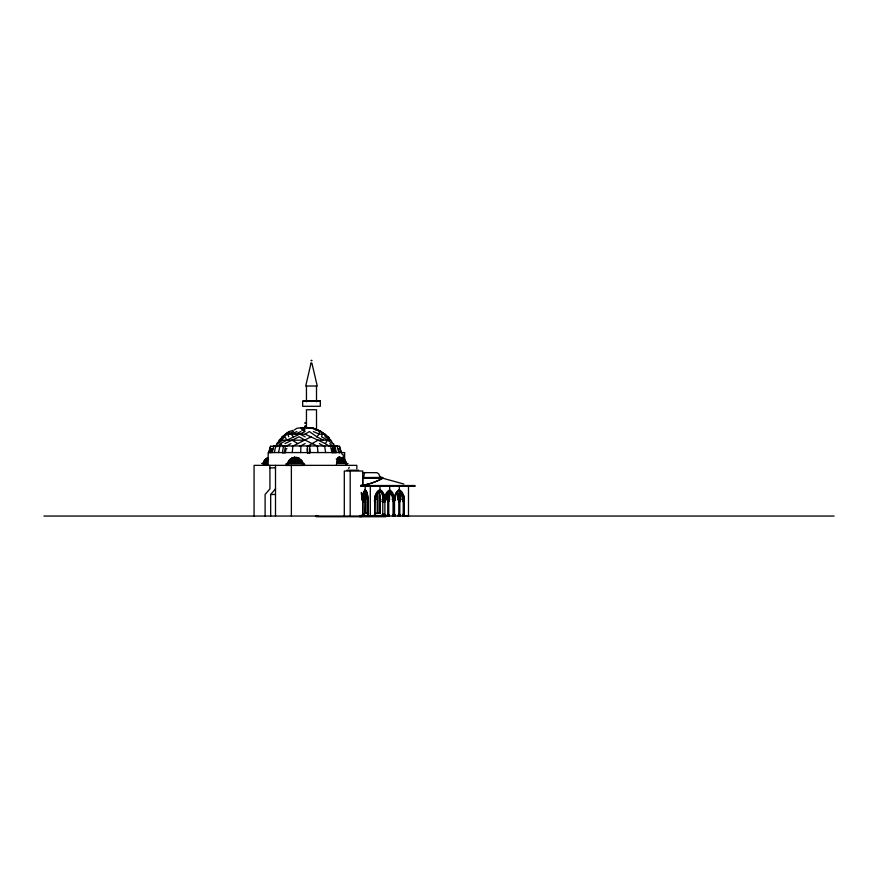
<?xml version="1.0" encoding="UTF-8"?>
<svg xmlns="http://www.w3.org/2000/svg" width="878" height="878" viewBox="0 0 878 878"><rect width="100%" height="100%" fill="white"/><g stroke="black" fill="none" stroke-linecap="round" stroke-linejoin="round"><path stroke-width="1.32" d="M316.563 515.529L316.563 516.725L385.727 516.725L385.727 515.54L374.763 515.54M359.782 516.714L359.782 515.529M360.715 516.714L360.715 515.529L368.332 515.529M361.637 516.714L361.637 515.529M362.702 515.529L362.702 497.113M362.724 486.324L362.724 477.522L382.797 477.533L362.735 477.698M365.226 513.301L365.237 496.158L366.269 492.042M366.971 513.301L366.971 496.235A7.145 6.267 90 0 1 367.465 493.699M370.9 486.324L370.9 485.534M377.222 513.301L377.222 496.246A7.145 6.267 90 0 0 376.739 493.699L376.399 492.909M378.012 513.301L378.023 496.246A7.145 6.267 90 0 0 377.529 493.699L377.189 492.909M380.02 513.301L380.02 496.158L378.462 491.109M382.797 515.54L382.797 494.292M344.275 460.445L344.297 459.589L341.586 458.283M305.445 423.262L305.687 422.395L305.314 422.966M300.682 452.565L300.924 445.947M311.822 360.386L311.449 360.606A1.416 1.185 -90 0 1 310.966 360.529L311.745 360.419M374.719 499.077L374.401 501.239L375.51 499.461L374.719 499.077L374.708 514.815M319.373 431.559L319.164 434.171L316.749 436.783L309.385 431.559L305.127 434.171L287.951 434.171L282.683 436.783L279.281 440.185L278.194 442.457M394.233 499.593L394.079 501.371L394.88 499.593M293.395 463.299L298.685 460.467L299.563 459.611L299.014 458.305L301.692 460.467L302.723 462.3L302.328 463.299M292.242 452.565L292.901 445.947M363.382 501.371L363.558 499.593L364.589 499.428L363.58 499.725M399.413 501.371L399.6 499.593L400.62 499.428L398.03 499.571M404.176 515.88L404.165 499.077L402.486 499.582L402.431 498.978A9.987 8.703 -90 0 0 401.85 495.214L400.719 492.986A7.386 6.431 -90 0 0 398.447 490.967A7.386 6.409 -90 0 0 397.24 491.823M394.024 499.593L393.827 501.371L393.805 499.593M346.481 464.341L346.612 463.277M336.351 465.406L336.603 463.54L348.05 463.54M287.38 464.363L288.994 460.467L295.447 460.467L301.066 463.299L302.723 462.3M288.456 464.363L287.929 462.3L295.447 462.3L297.499 463.299L301.044 460.467M285.372 446.265L284.373 452.883L282.431 452.883L283.44 446.265L287.293 446.265M285.372 452.883L285.998 448.746L286.952 448.746M288.182 462.3L289.641 459.611L289.29 461.312M263.191 464.286L263.872 461.235L267.428 458.228M276.263 446.233L276.669 443.588L285.01 436.783L286.843 440.185L305.127 431.559L301.9 429.924L305.138 428.277M374.752 501.404L375.125 499.725L374.632 501.404M362.855 495.324L363.075 494.193M364.546 494.753L364.359 495.324A11.337 5.619 -90 0 0 364.085 498.956L363.986 499.176M387.824 495.324L387.922 494.753M389.415 495.324L389.766 493.666M399.907 496.641A11.337 5.619 90 0 1 400.028 499.099L400.116 498.956A11.337 5.619 -90 0 1 400.39 495.324L400.587 494.753M278.578 452.565L279.917 445.947M389.426 494.753L389.909 493.162M274.287 452.565L275.846 445.947M403.364 501.404L403.419 499.461M363.108 493.666L363.69 492.218L362.757 495.324A11.337 5.619 -90 0 0 362.482 498.956L362.307 499.099A11.337 5.619 -90 0 0 362.032 495.455L361.681 493.809M387.955 494.193L388.471 492.69M272.125 452.565L273.793 445.947M286.03 465.428L286.502 463.562M374.851 499.428L374.719 501.228M268.613 452.883L270.435 446.265L274.221 446.265M268.877 452.883L270.709 446.265M270.72 451.852L271.576 448.746L273.585 448.746M270.709 452.883L271.851 448.746M388.548 499.648L389.558 499.253L386.968 499.384M336.197 458.942L338.678 458.942L341.904 460.445L342.98 458.942L340.807 457.46M342.782 459.589L342.65 458.283L341.377 457.877M364.798 493.666L365.281 492.218M388.317 493.162L387.736 495.324A11.337 5.619 -90 0 0 387.461 498.956L387.549 498.956M399.15 493.666L399.633 492.218A8.154 4.05 -90 0 1 400.061 491.318M383.927 499.571L383.093 501.371L382.215 501.371M365.577 493.019L364.963 513.301L368.617 513.301M403.452 514.179L403.309 515.88M384.158 495.324A11.337 9.845 -90 0 1 384.641 498.956L385.003 499.099A11.337 9.845 -90 0 1 385.431 495.455L385.87 494.336M305.632 422.922L305.379 422.933A2.129 0.966 -90 0 1 304.984 422.845L305.16 423.229M346.755 464.341L345.142 460.445L343.638 458.942L342.19 458.942L339.742 457.328M399.72 492.218L398.799 495.324A11.337 5.619 -90 0 0 398.524 498.956M398.447 490.989L399.325 490.989A7.386 6.431 -90 0 1 401.586 492.997L400.851 495.214A9.998 4.961 -90 0 0 400.522 498.978M395.122 499.593L394.42 501.371L393.278 501.371L392.576 499.593L395.298 499.516M364.403 499.593L363.701 501.371L362.823 501.371L362.021 499.648L364.589 499.428M389.371 499.593L388.669 501.371L387.791 501.371L386.968 499.121A9.998 4.961 -90 0 0 386.627 495.357L386.276 493.952M400.445 499.593L399.731 501.371L398.853 501.371L398.129 499.593M385.552 499.593L384.838 501.371L383.971 501.371L383.269 499.593M388.548 492.262L388.57 492.218A8.154 4.05 -90 0 1 388.998 491.318M385.815 494.336L386.946 492.349A8.154 7.079 -90 0 1 389.437 490.133L389.931 490.144A8.154 7.079 90 0 1 392.367 492.36L392.751 492.821M403.408 494.742L402.069 492.207A8.154 7.101 -90 0 0 399.622 489.99L399.117 489.99A8.154 7.079 90 0 0 396.647 492.229L395.122 495.324A11.337 9.845 -90 0 0 394.639 498.956L394.321 499.099A11.337 9.845 -90 0 0 393.838 495.455L393.223 493.809M395.791 493.666L395.177 495.324A11.337 9.845 90 0 0 394.694 498.956L394.321 499.099M368.08 514.815L367.805 498.956A11.337 5.564 -90 0 0 367.531 495.313L367.048 493.162M348.654 468.424L349.235 467.359M267.219 462.223L263.466 462.223L265.375 459.534L268.086 458.228M401.597 492.986L402.717 495.214A9.987 8.703 -90 0 1 403.298 498.978L404.253 499.362L403.386 499.505M266.879 459.534L267.022 458.228L267.977 457.822M288.697 436.783L287.951 434.171L289.257 431.559L293.076 430.33M395.44 494.259L396.549 492.262A8.154 7.079 -90 0 1 399.073 489.99L399.172 489.99M300.024 460.467L300.485 459.611M343.715 459.589L343.243 460.445L345.954 462.278L345.548 463.277L344 462.278L344.922 460.445L343.474 458.942M375.707 499.428L374.785 499.461L375.707 498.978A9.329 8.078 -90 0 1 376.519 494.72L377.529 492.986A7.858 6.804 90 0 1 379.954 490.978L380.009 485.764M376.19 493.809L376.728 492.986M302.449 464.363L303.119 463.299M345.669 464.341L346.206 462.278L336.724 462.278L340.346 460.445L342.233 461.29M298.355 458.305L293.603 461.312L295.447 462.3M275.681 446.562L276.998 444.586M307.223 446.419L318.055 440.185L325.255 443.588L327.527 440.185L332.63 443.588L330.995 440.185L318.055 440.185L305.127 434.171M263.049 463.222L264.827 461.235L268.075 459.534L267.483 458.887M379.922 489.946L379.779 489.968A8.681 7.518 90 0 0 377.09 492.218L375.663 494.742A10.58 9.164 90 0 0 374.961 498.956L374.785 515.88L369.408 516.044M376.991 492.262L377.024 492.207A8.681 7.518 -90 0 1 379.691 489.99L379.834 489.968M364.447 495.324A11.337 5.619 -90 0 0 364.172 498.956L363.898 499.099A11.337 5.619 90 0 0 363.931 497.255M398.425 499.176L398.338 499.099A11.337 5.619 -90 0 0 398.063 495.455L397.844 494.336M400.478 495.324A11.337 5.619 -90 0 0 400.203 498.956L399.94 499.099A11.337 5.619 -90 0 0 399.929 498.506M270.676 516.044L270.676 494.468L275.505 488.881M389.558 499.253L386.989 499.725L387.944 498.978A9.998 4.961 -90 0 1 388.285 495.214L388.921 492.997A7.386 3.666 90 0 1 389.986 491.219M342.19 458.942L341.586 459.589L339.742 458.283L337.174 459.589M289.839 459.611L294.701 457.35L290.497 458.964L289.839 459.611L290.42 461.312L287.786 463.299M276.943 446.759L280.477 443.588L286.843 440.185M363.602 492.229A8.154 4.05 -90 0 1 365.018 489.99L365.292 490.001A8.154 4.006 90 0 1 366.795 492.218L366.982 492.679M294.536 457.35L291.485 458.305L290.42 459.611L293.329 457.482M365.05 489.99L365.38 490.001A8.154 4.006 90 0 1 366.697 492.218L367.63 495.313A11.337 5.564 -90 0 1 367.893 498.956M277.635 443.588L282.738 440.185M264.113 461.235L265.386 460.39M281.893 436.783L285.976 434.171L279.281 440.185L305.127 440.185L317.979 446.419M265.178 459.534L266.199 458.887L264.53 460.39L267.757 460.39L265.957 461.235M263.718 462.223L264.113 463.222L267.428 461.235M294.339 429.924L296.918 428.277L301.461 427.718M295.447 460.467L293.943 459.611L296.512 458.305L299.563 459.611M289.85 460.467L295.447 457.899L292.33 457.899M292.264 446.419L311.141 436.783M286.195 446.233L290.892 443.588M336.625 463.277L340.521 461.29L344.286 463.277M292.55 459.611L290.881 460.467L293.504 462.3L291.485 463.299L290.124 462.3L293.779 460.467L292.55 459.611L294.163 458.964M299.552 446.419L305.127 443.588M295.447 457.482L291.891 458.305M338.678 457.46L337.876 457.877L341.794 457.877L339.435 457.328L342.233 458.283M337.393 458.942L339.49 457.877L340.73 458.283M403.364 499.077L402.618 499.461L403.946 501.228M284.999 443.588L299.113 436.783L305.127 440.185M287.951 434.171L293.515 431.559M336.834 461.29L338.678 460.445M295.206 434.171L300.88 431.559M302.131 427.718L300.891 428.277L304.04 427.718L301.033 427.718M296.918 431.559L291.101 434.171L293.504 436.783M337.613 458.283L339.226 457.46L340.236 457.877M294.426 457.35L293.395 458.305M365.16 485.764L365.248 490.989A7.386 3.666 90 0 0 363.964 493.008L363.316 495.214A9.998 4.961 -90 0 0 362.987 498.978L362.021 499.725L361.988 499.121A9.998 4.961 -90 0 0 361.966 498.002M367.465 499.582L367.805 498.956M400.818 491.504A7.386 3.666 90 0 0 399.995 493.008L399.347 495.214A9.998 4.961 -90 0 0 399.018 498.978L398.052 499.725L398.03 499.121A9.998 4.961 -90 0 0 397.69 495.357L397.054 493.129A7.386 3.666 -90 0 0 396.549 492.13M399.622 499.648L400.555 499.516M399.622 499.725L400.62 499.253L398.03 499.384M361.988 499.384L364.513 499.582M363.503 499.384L364.589 499.253M399.534 499.384L400.62 499.253M294.393 457.482L295.458 457.35M392.675 499.571L395.298 499.582L395.341 498.978A9.998 8.681 -90 0 1 395.923 495.214L397.054 492.997A7.386 6.409 -90 0 1 399.314 490.978L399.38 485.764M402.486 499.582L404.209 499.439M368.343 501.228L367.926 499.077L367.893 515.88L371.098 515.979M317.88 515.88L315.52 516.044L317.825 515.957M361.846 485.852L364.052 485.797M303.415 401.136L319.559 401.136M305.105 425.775L305.687 425.775M305.105 426.445L305.687 426.445M305.105 426.884L305.687 426.884M304.414 427.257L306.367 427.257M301.9 429.924L305.127 429.924M330.106 440.185L328.383 436.783L330.117 440.185L325.266 436.783L324.3 434.171C320.272 429.803 313.83 428.541 308.145 427.718L309.385 428.277L306.235 427.718L313.358 428.277L315.937 429.924L317.606 429.924L324.981 434.171L327.593 436.783L324.981 434.171L319.164 434.171L313.347 431.559M273.299 445.947L337.723 445.947M307.026 446.265L309.725 446.265L309.945 452.883L307.651 452.883L307.443 446.265M329.469 446.265L333.695 446.265L335.242 452.883M335.769 446.265L339.545 446.265L341.377 452.883L339.281 446.265M307.102 448.746L307.443 452.883M332.729 448.746L331.478 448.746L332.444 452.883M339.599 457.328L338.129 457.46L340.181 457.46M296.962 457.482L296.369 457.35L298.465 457.899M266.692 458.887L268.503 458.887M291.946 458.964L295.447 458.964L301.966 462.3M298.685 460.467L301.692 460.467M345.548 461.29L345.142 460.445L336.998 460.445L338.678 459.589L340.346 460.445M261.644 463.485L267.296 463.485M286.217 463.562L304.304 463.562L304.776 465.428L285.723 465.428M269.93 467.875L275.505 467.875M346.986 470.213L358.619 470.213M362.427 472.605L376.596 472.693M362.735 478.214L382.797 478.225L403.88 484.041M270.676 494.468L275.505 494.468M408.489 485.633L408.489 516.044L404.22 515.88L404.023 498.956A11.337 9.867 90 0 0 403.529 495.313M384.641 499.066L385.003 499.099A11.337 9.845 90 0 1 385.486 495.455M387 495.455A11.337 5.619 -90 0 1 387.275 499.099L387.549 499.066M388.976 491.23A7.386 6.409 90 0 1 391.017 493.14L392.148 495.357A9.998 8.681 -90 0 1 392.729 499.121L392.993 499.176M367.388 499.253L367.498 498.978A9.987 4.906 -90 0 0 367.169 495.214L366.532 492.986A7.386 3.633 90 0 0 365.248 490.967M384.784 499.384L385.716 499.571L384.74 499.648M393.377 499.384L392.466 499.582L392.499 498.978A9.998 4.961 -90 0 0 392.159 495.214L391.522 492.997M392.675 499.384L395.341 499.253L394.463 499.253M403.375 499.253L402.431 499.253L404.176 499.033M382.534 501.371L382.358 499.593L385.651 499.725M382.336 499.648L383.895 499.725L383.927 498.978A9.998 8.681 -90 0 0 383.346 495.214L382.226 492.997A7.386 6.409 90 0 0 379.954 490.978L379.076 490.989A7.386 6.409 90 0 1 381.337 493.008L382.468 495.214A9.998 8.681 -90 0 1 383.049 498.978L383.093 499.582M362.504 499.867L364.019 499.867M382.435 499.867L383.412 499.867M383.653 499.867L385.135 499.867M387.483 499.867L388.987 499.867M392.96 499.867L394.738 499.867M398.546 499.867L400.061 499.867M403.232 501.404L404.012 501.404M362.724 501.547L363.799 501.547M382.369 501.547L383.192 501.547M383.873 501.547L384.915 501.547M387.703 501.547L388.767 501.547M393.179 501.547L394.529 501.547M398.766 501.547L399.83 501.547M403.331 501.579L403.968 501.579M362.844 501.722L363.69 501.722M382.336 501.722L383.071 501.722M383.982 501.722L384.805 501.722M387.813 501.722L388.658 501.722M393.289 501.722L394.42 501.722M398.875 501.722L399.72 501.722M403.254 501.722L404.001 501.722M362.768 501.865L363.755 501.865M382.38 501.865L383.148 501.865M383.916 501.865L384.871 501.865M374.599 513.301L380.284 513.301L380.284 496.158L378.725 491.109M403.189 514.179L404.034 514.179M362.702 514.321L363.821 514.321M374.412 514.398L375.082 514.398M382.358 514.321L383.214 514.321M383.84 514.321L384.937 514.321M387.67 514.321L388.8 514.321M393.157 514.321L394.551 514.321M398.733 514.321L399.863 514.321M403.057 514.398L404.099 514.398M362.57 514.541L363.964 514.541M382.325 514.541L383.346 514.541M383.708 514.541L385.08 514.541M387.538 514.541L388.932 514.541M393.015 514.541L394.683 514.541M398.601 514.541L399.995 514.541M368.365 514.815L367.542 514.815L367.542 515.88L371.987 516.044M374.412 514.815L375.554 514.815L375.554 515.88L373.94 515.88M382.314 514.958L385.552 514.958L385.552 516.023M404.22 514.815L402.585 514.815L402.585 515.88L405.866 515.88M43.9 516.044L834.1 516.044M405.921 515.979L408.489 516.044L404.275 515.88M407.513 516.044L403.254 515.88L403.254 499.033M385.716 499.384L382.413 499.121M392.389 499.253L393.487 499.121M393.377 499.571L392.389 499.428L393.399 499.648L393.596 501.371L392.85 499.593M309.254 427.718L312.513 428.277M338.952 457.328L339.742 457.46M380.13 489.957L380.251 490.012A8.154 7.079 90 0 1 382.731 492.229L383.829 494.193M311.152 428.277L308.826 427.718L313.358 428.277L317.606 429.924M315.937 429.924L321.008 431.559L322.314 434.171L321.567 436.783L327.527 440.185M298.158 457.899L299.42 458.305M313.644 428.277L317.188 429.924M341.904 460.445L343.704 461.29L340.73 463.277L338.678 462.278M404.22 499.033L404.023 498.956A11.337 9.867 -90 0 0 403.584 495.313L403.353 494.742M299.991 434.171L305.127 436.783M316.749 436.783L323.411 440.185M319.362 443.588L324.059 446.233M292.198 440.185L297.752 443.588M295.447 458.964L293.889 457.899M342.65 458.283L345.142 460.445M325.255 443.588L329.217 446.233M265.375 463.222L266.945 464.286M267.011 463.222L264.827 461.235M398.524 499.176L398.338 499.099A11.337 5.619 90 0 0 398.151 495.455L397.964 494.885M329.788 443.588L333.333 446.759M264.113 463.222L265.277 464.286M289.839 463.299L288.577 461.312M280.477 443.588L283.001 446.562M333.289 444.586L334.595 446.562M292.55 458.305L292.967 458.964M265.957 459.534L266.418 460.39M397.229 492.349L397.8 493.809M361.308 492.404L361.626 493.304M383.774 494.193L384.213 495.324M397.416 492.821L397.932 494.336M361.374 492.821L362.12 495.455A11.337 5.619 90 0 1 362.394 499.099M402.431 494.742L402.607 495.313M392.729 494.885L392.96 495.455M383.049 494.753L383.28 495.324M361.308 493.952L361.659 495.357A9.998 4.961 -90 0 1 361.934 497.453M338.403 448.746L339.545 452.883M337.119 445.947L338.787 452.565M334.858 445.947L336.406 452.565M332.444 446.265L333.991 452.883M386.781 494.336L386.989 494.885M330.852 447.264L331.917 452.565M392.433 494.753L392.62 495.324M386.902 494.885L387.088 495.455A11.337 5.619 90 0 1 387.363 499.099M333.607 443.588L334.013 446.233M324.619 445.947L325.628 452.565M287.512 463.299L287.655 464.363M398.996 499.593L399.183 501.371M387.922 499.593L388.12 501.371M362.954 499.593L363.152 501.371M317.342 445.947L317.968 452.565M384.169 499.593L384.312 501.371M309.594 448.746L309.725 452.883M403.452 514.815L403.452 515.88M400.456 516.023L400.456 514.958L398.14 514.958L398.14 516.023M399.808 513.904L399.808 501.865L398.799 501.865L398.788 513.904M398.963 514.958L398.963 516.023M398.513 499.066L398.612 498.956A11.337 5.619 -90 0 1 398.886 495.324M395.155 516.023L395.155 514.958L392.554 514.958L392.554 516.023M394.957 499.725L394.99 499.121A9.998 4.961 -90 0 1 395.155 496.377M394.87 514.958L394.87 516.023M394.496 513.904L394.496 501.865L393.223 501.865L393.212 513.904M394.222 501.865L394.222 513.904M393.662 499.725L393.618 499.121A9.998 8.681 -90 0 0 393.037 495.357L391.906 493.129A7.386 6.409 90 0 0 389.645 491.109L389.689 485.907M393.717 514.958L393.717 516.023M393.509 501.865L393.509 513.904M393.377 514.958L393.377 516.023M392.85 514.958L392.85 516.023M392.751 499.725L392.806 498.956A11.337 5.619 -90 0 0 392.532 495.324M389.459 499.253L389.459 498.978A9.998 4.961 -90 0 1 389.788 495.214L390.425 492.997A7.386 3.666 90 0 1 390.831 492.174M389.393 516.023L389.393 514.958L387.077 514.958L387.077 516.023M388.745 513.904L388.745 501.865L387.736 501.865L387.725 513.904M388.57 514.958L388.57 516.023M387.9 514.958L387.9 516.023M385.661 499.384L385.661 499.121A9.998 8.681 -90 0 1 386.243 495.357L387.363 493.129A7.386 6.409 -90 0 1 389.634 491.109M384.893 501.865L384.893 513.904M384.103 514.958L384.103 516.023M383.807 514.958L383.807 516.023M383.236 514.958L383.236 516.023M370.296 485.633L370.296 516.044M364.48 499.253L364.48 498.978A9.998 4.961 -90 0 1 364.82 495.214L365.457 492.997A7.386 3.666 90 0 1 366.521 491.219M364.425 516.023L364.425 514.958L362.109 514.958L362.109 516.023M362.932 514.958L362.932 516.023M362.735 485.743L362.735 471.025L344.297 471.025L344.297 516.044M362.735 496.191L362.735 516.044M356.841 468.753L356.841 465.351L254.06 465.351L254.06 516.044M350.19 471.025L350.19 516.044M344.648 461.51L344.648 452.565L268.163 452.565L268.163 465.351M343.254 459.117L343.254 455.386A1.284 1.108 -90 0 0 341.871 454.145M316.508 386.013L316.508 401.795M316.508 429.814L316.508 409.741L306.455 409.741L306.455 428.475M306.455 386.013L306.455 401.795M291.375 465.351L291.375 516.044M275.505 465.351L275.505 516.044M269.93 465.351L269.93 488.881L265.101 494.468L265.101 516.044M364.82 472.957A3.786 1.449 -90 0 0 364.041 475.382A2.996 1.141 -90 0 1 363.415 477.303M382.808 478.236A76.77 67.266 90 0 1 362.724 485.216L360.715 485.534L360.715 486.324L415.074 486.335L415.074 485.545L360.715 485.534A77.154 66.849 90 0 0 382.556 478.247M381.008 477.303A3.007 2.963 -90 0 1 379.395 475.382A3.786 3.731 -90 0 0 377.364 472.957M394.65 497.255A11.337 5.619 -90 0 1 394.705 496.641M394.672 499.099A11.337 5.619 -90 0 1 394.793 496.641M377.09 492.569A7.858 6.804 90 0 1 377.474 492.174M378.078 491.647A7.858 6.804 90 0 1 379.153 490.978M375.005 498.956A10.58 9.164 -90 0 1 375.707 494.742A9.329 8.078 -90 0 0 375.367 495.719M380.196 489.99A8.154 7.079 -90 0 1 382.687 492.229M384.959 496.915A9.998 8.681 -90 0 1 385.069 496.377M386.825 492.712A7.386 6.409 -90 0 1 388.548 491.23M394.65 496.772A9.998 8.681 -90 0 1 394.76 496.246M396.351 492.788A7.386 6.409 -90 0 1 396.867 492.174M400.434 491.318A8.154 7.101 -90 0 1 400.829 491.757M400.379 491.318A8.154 7.101 -90 0 1 400.774 491.757M311.031 363.141L305.709 386.013L317.254 386.013L311.899 363.141L311.031 363.141M289.257 431.559L285.306 434.171L289.268 431.559M267.022 458.228L266.034 458.887L267.022 458.228M320.316 400.928L302.658 400.928L302.658 406.294L320.316 406.294L320.316 400.928M375.707 499.253L374.851 499.253L375.707 499.253M263.993 464.286L263.323 463.222L263.993 464.286"/></g></svg>
